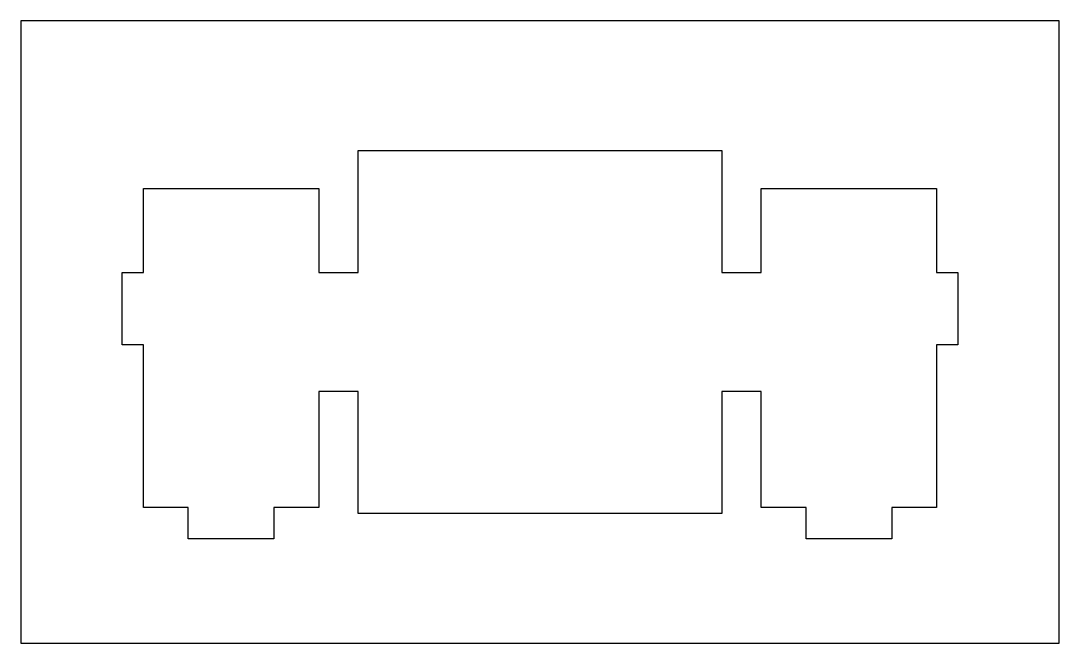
# Model space of a CAD drawing. Header units: millimetres. Extents: x 0 to 40, y -24 to 0.
import ezdxf

# ---------------------------------------------------------------- set-up
doc = ezdxf.new("R2010")
doc.units = ezdxf.units.MM

msp = doc.modelspace()

# ---------------------------------------------------------------- linework, layer by layer
at = {"layer": 'CUT'}
for points in [[(0, 0), (0, -24), (40, -24), (40, 0)], [(27, -9.7), (28.525, -9.7), (28.525, -6.47), (35.275, -6.47), (35.275, -9.7), (36.1, -9.7), (36.1, -12.5), (35.275, -12.5), (35.275, -18.77), (33.55, -18.77), (33.55, -19.97), (30.25, -19.97), (30.25, -18.77), (28.525, -18.77), (28.525, -14.3), (27, -14.3), (27, -19), (13, -19), (13, -14.3), (11.475, -14.3), (11.475, -18.77), (9.75, -18.77), (9.75, -19.97), (6.45, -19.97), (6.45, -18.77), (4.725, -18.77), (4.725, -12.5), (3.9, -12.5), (3.9, -9.7), (4.725, -9.7), (4.725, -6.47), (11.475, -6.47), (11.475, -9.7), (13, -9.7), (13, -5), (27, -5)]]:
    msp.add_lwpolyline(points, close=True, dxfattribs=at)

doc.saveas('drawing.dxf')
